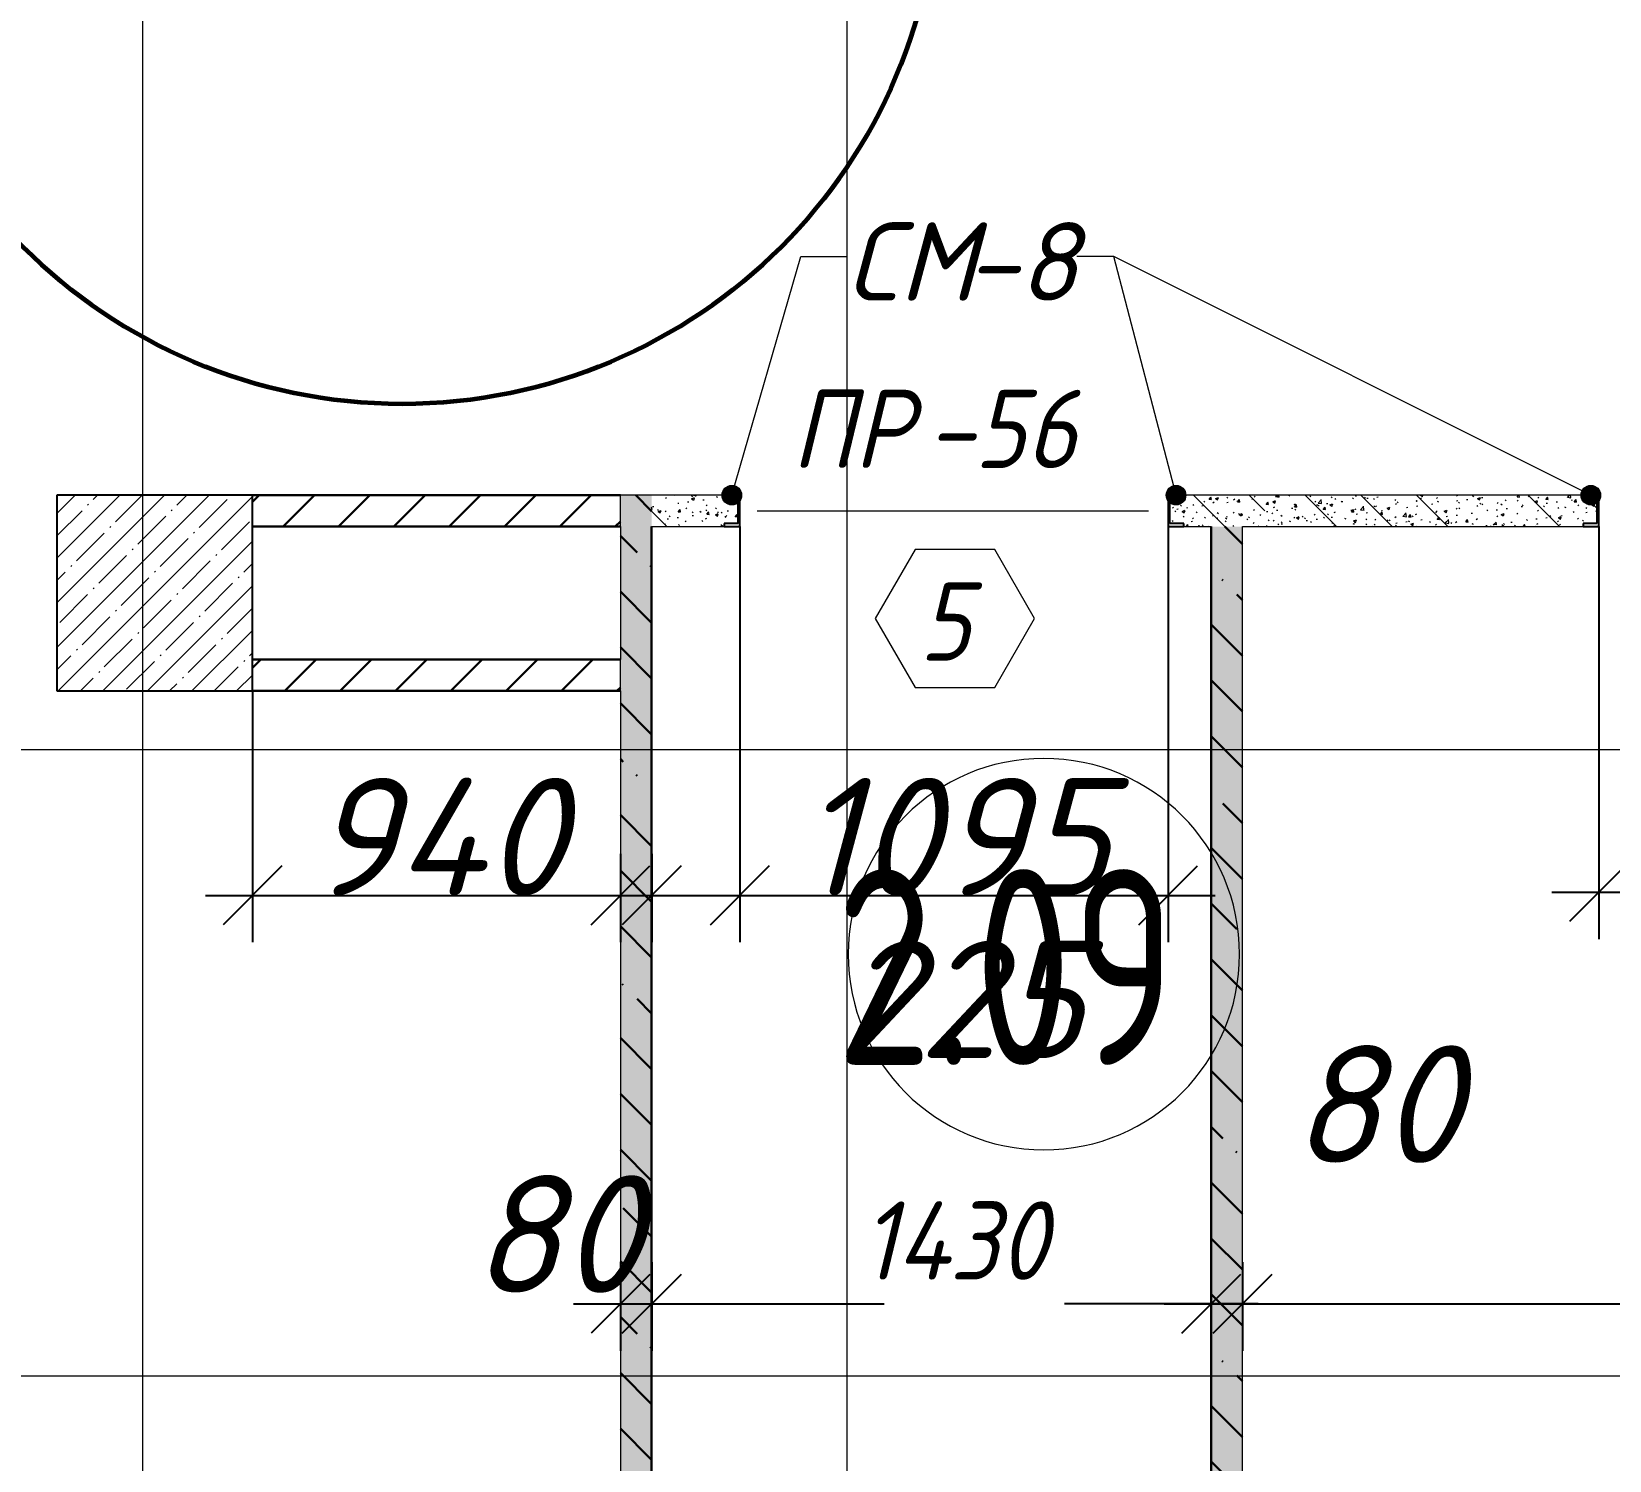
# Model space of a CAD drawing. Header units: millimetres. Extents: x 12986 to 523328, y -9759 to 30092.
# Drawn here: x 312572 to 316604, y 10418 to 14069 of the extents above; entities that cross this region are included whole.
import ezdxf

# ---------------------------------------------------------------- set-up
doc = ezdxf.new("R2010")
doc.units = ezdxf.units.MM
for name, color, linetype, lineweight in [('0) ПГП', 1, 'Continuous', 30), ('1) ПГП Зеленый', 3, 'Continuous', 30), ('3) РАсчет Зел', 3, 'Continuous', 30), ('4) ПГП красный расчет', 12, 'Continuous', 30), ('A-ANNO-DIMS', 7, 'Continuous', 9), ('A-AREA-IDEN', 7, 'Continuous', 9), ('A-DOOR-IDEN', 7, 'Continuous', 9), ('A-GENM-1', 7, 'Continuous', 25), ('A-GENM-IDEN', 7, 'Continuous', 9), ('A-WALL-FNSH-4', 250, 'Continuous', 13), ('A-WALL-PATT-4', 250, 'Continuous', 5), ('S-COLS-1', 7, 'Continuous', 5), ('S-COLS-2', 7, 'Continuous', 25), ('Оси-1', 7, 'Continuous', 20)]:
    doc.layers.add(name, color=color, linetype=linetype, lineweight=lineweight)
doc.layers.add('0)Допникки кружки', color=7, linetype='Continuous', plot=False)
doc.layers.add('A-WALL-7', color=7, linetype='Continuous', lineweight=5, true_color=0x008000)
doc.layers.add('A-WALL-FNSH-3', color=7, linetype='Continuous', lineweight=13, true_color=0x008000)
doc.styles.add('ISOCPEUR_I_2', font='isocpeui.ttf', dxfattribs={"height": 300})
doc.styles.add('ISOCPEUR_I_3', font='isocpeui.ttf', dxfattribs={"width": 0.9, "height": 200})
doc.styles.add('ISOCPEUR_I_4', font='isocpeui.ttf', dxfattribs={"width": 0.9, "height": 300})
doc.styles.add('СПДС', font='ГОСТ тип А.ttf', dxfattribs={"width": 0.9})
doc.dimstyles.new('ISO-2_0_0_9К_СРЕДНИЙ', dxfattribs={"dimscale": 304.8, "dimtxt": 199.196235, "dimasz": 0.492126, "dimexe": 0.393701, "dimexo": 0, "dimgap": 0, "dimtad": 1, "dimdec": 0, "dimzin": 0, "dimdsep": 46, "dimtxsty": 'ISOCPEUR_I_2', "dimblk1": 'OBLIQUE', "dimblk2": 'OBLIQUE', "dimsah": 1, "dimcen": 0.09, "dimdle": 0.393701, "dimazin": 0, "dimtfac": 1, "dimtdec": 4, "dimtix": 1, "dimtmove": 2, "dimatfit": 3, "dimfxl": 1, "dimtvp": 1, "dimtolj": 1, "dimtzin": 0, "dimarcsym": 2})
doc.dimstyles.new('ISO-2_0_0_9К_СРЕДНИЙ_1', dxfattribs={"dimscale": 304.8, "dimtxt": 199.196235, "dimasz": 0.492126, "dimexe": 0.393701, "dimexo": 0, "dimgap": 0, "dimtad": 1, "dimdec": 0, "dimzin": 0, "dimdsep": 46, "dimtxsty": 'ISOCPEUR_I_3', "dimblk1": 'OBLIQUE', "dimblk2": 'OBLIQUE', "dimsah": 1, "dimcen": 0.09, "dimdle": 0.393701, "dimazin": 0, "dimtfac": 1, "dimtdec": 4, "dimtix": 1, "dimtmove": 2, "dimatfit": 3, "dimfxl": 1, "dimtvp": 1, "dimtolj": 1, "dimtzin": 0, "dimarcsym": 2})
doc.dimstyles.new('ISO-2_0_0_9К_СРЕДНИЙ_2', dxfattribs={"dimscale": 304.8, "dimtxt": 199.196235, "dimasz": 0.492126, "dimexe": 0.393701, "dimexo": 0, "dimgap": 0, "dimtad": 1, "dimdec": 0, "dimzin": 0, "dimdsep": 46, "dimtxsty": 'ISOCPEUR_I_2', "dimblk1": 'OBLIQUE', "dimblk2": 'OBLIQUE', "dimsah": 1, "dimcen": 0.09, "dimdle": 0.393701, "dimazin": 0, "dimtfac": 1, "dimtdec": 4, "dimtix": 1, "dimtmove": 0, "dimatfit": 3, "dimfxl": 1, "dimtvp": 1, "dimtolj": 1, "dimtzin": 0, "dimarcsym": 2})
pattern_1 = [(50, (239096.85, -2765.93), (72.873764, -6.37607), [7.62, -83.82]), (355, (239096.85, -2765.93), (-14.09699, 76.422444), [6.096, -67.056]), (100.451, (239102.924, -2766.464), (58.776964, 70.04687), [6.476, -71.236]), (46.184, (239096.85, -2745.61), (108.43142, -16.81745), [11.43, -125.73]), (96.636, (239105.89, -2747.01), (94.961, 98.97089), [9.714, -106.854]), (351.184, (239096.85, -2745.61), (94.96227, 98.97018), [9.144, -100.584]), (21, (239107.01, -2750.69), (60.64565, -40.906537), [7.62, -83.82]), (326, (239107.01, -2750.69), (24.72083, 73.67493), [6.096, -67.056]), (71.451, (239112.065, -2754.1), (85.36689, 32.768737), [6.476, -71.236]), (37.5, (239096.85, -2765.933), (1.235525, 33.8224325), [3.353, -62.89, 3.353, -64.719, -67.31]), (37.5, (239096.85, -2765.933), (1.235525, 33.8224325), [-134.315, 3.353, -63.957]), (7.5, (239096.85, -2765.933), (26.728146, 40.07255), [3.353, -35.458, 3.353, -61.366, -25.654]), (7.5, (239096.85, -2765.933), (26.728146, 40.07255), [-103.53, 3.353, -22.301]), (327.5, (239074.194, -2765.933), (54.2363175, -2.292117), [3.353, -22.047, 3.353, -75.895, -105.156]), (327.5, (239074.194, -2765.933), (54.2363175, -2.292117), [-104.648, 3.353, -101.803]), (317.5, (239064.034, -2765.933), (59.25158, 10.17014), [3.353, -29.667, 3.353, -49.276, -74.676]), (317.5, (239064.034, -2765.933), (59.25158, 10.17014), [-85.649, 3.353, -71.323])]
pattern_2 = [(135, (239096.85, -2765.93), (-142.5612, -142.5612), []), (135, (239239.41, -2765.93), (-142.5612, -142.5612), [252.016, -50.403, 3.353, -47.05])]
pattern_3 = [(45, (239096.85, -2765.93), (-70.71068, 70.71068), [])]

# ---------------------------------------------------------------- blocks, each defined once
blk = doc.blocks.new('Фахверк_СКБ_Швеллер_Тип 2 - СМ-8_80х2180h-30702245-АР1_1_Кладочный план 2 этажа')
at = {"layer": 'A-GENM-1'}
for p, q in [((165, 40), (125, 40)), ((125, 40), (125, -40)), ((129.5, 32.6), (165, 32.6)), ((129.5, -32.6), (129.5, 32.6)), ((165, 32.6), (165, 40)), ((125, -40), (165, -40)), ((165, -32.6), (129.5, -32.6)), ((165, -40), (165, -32.6))]:
    blk.add_line(p, q, dxfattribs=at)
blk = doc.blocks.new('AAR_СКБ_Марка_Двери_Перемычка и проем - Марка перемычки и проема-25306769-АР1_1_Кладочный план 2 этажа')
at = {"layer": 'A-DOOR-IDEN'}
for p, q in [((-5, 0), (5, 0)), ((-0.968, -0.984), (-1.986, -2.747)), ((1.067, -0.984), (-0.968, -0.984)), ((2.085, -2.747), (1.067, -0.984)), ((-1.986, -2.747), (-0.968, -4.509)), ((1.067, -4.509), (2.085, -2.747)), ((-0.968, -4.509), (1.067, -4.509))]:
    blk.add_line(p, q, dxfattribs=at)
blk = doc.blocks.new('_Oblique')
at = {"color": 0, "linetype": 'ByBlock', "lineweight": -2}
blk.add_line((-0.5, -0.5), (0.5, 0.5), dxfattribs=at)
blk = doc.blocks.new('*D2458')
at = {"layer": 'A-ANNO-DIMS', "color": 0, "lineweight": -2, "transparency": 16777216}
for p, q in [((314076.9, 10924.7), (314076.9, 10698.6)), ((314156.9, 10924.7), (314156.9, 10698.6)), ((313956.9, 10818.6), (314276.9, 10818.6))]:
    blk.add_line(p, q, dxfattribs=at)
at = {"layer": 'Defpoints', "color": 0, "transparency": 16777216}
for p in [(314076.9, 10924.7), (314156.9, 10924.7), (314156.9, 10818.6)]:
    blk.add_point(p, dxfattribs=at)
at = {"layer": 'A-ANNO-DIMS', "color": 0, "lineweight": -2, "transparency": 16777216, "xscale": 150, "yscale": 150, "zscale": 150, "rotation": 180}
blk.add_blockref('_Oblique', (314076.9, 10818.6), dxfattribs=at)
at = {"layer": 'A-ANNO-DIMS', "color": 0, "lineweight": -2, "transparency": 16777216, "xscale": 150, "yscale": 150, "zscale": 150}
blk.add_blockref('_Oblique', (314156.9, 10818.6), dxfattribs=at)
at = {"layer": 'A-ANNO-DIMS', "color": 0, "transparency": 16777216, "insert": (313695.6, 11146.6), "char_height": 300, "width": 303.391, "attachment_point": 1, "line_spacing_factor": 1.149209, "style": 'ISOCPEUR_I_2'}
blk.add_mtext('\\A1;80', dxfattribs=at)
blk = doc.blocks.new('*D2459')
at = {"layer": 'A-ANNO-DIMS', "color": 0, "lineweight": -2, "transparency": 16777216}
for p, q in [((314156.9, 10924.7), (314156.9, 10698.6)), ((315586.9, 10924.7), (315586.9, 10698.6)), ((314036.9, 10818.6), (314751.1, 10818.6)), ((315706.9, 10818.6), (315211.9, 10818.6))]:
    blk.add_line(p, q, dxfattribs=at)
at = {"layer": 'Defpoints', "color": 0, "transparency": 16777216}
for p in [(314156.9, 10924.7), (315586.9, 10924.7), (315586.9, 10818.6)]:
    blk.add_point(p, dxfattribs=at)
at = {"layer": 'A-ANNO-DIMS', "color": 0, "lineweight": -2, "transparency": 16777216, "xscale": 150, "yscale": 150, "zscale": 150, "rotation": 180}
blk.add_blockref('_Oblique', (314156.9, 10818.6), dxfattribs=at)
at = {"layer": 'A-ANNO-DIMS', "color": 0, "lineweight": -2, "transparency": 16777216, "xscale": 150, "yscale": 150, "zscale": 150}
blk.add_blockref('_Oblique', (315586.9, 10818.6), dxfattribs=at)
at = {"layer": 'A-ANNO-DIMS', "color": 0, "transparency": 16777216, "insert": (314691.9, 11079.9), "char_height": 200, "width": 579.201, "attachment_point": 1, "line_spacing_factor": 1.149209, "style": 'ISOCPEUR_I_3'}
blk.add_mtext('\\A1;1430', dxfattribs=at)
blk = doc.blocks.new('*D2460')
at = {"layer": 'A-ANNO-DIMS', "color": 0, "lineweight": -2, "transparency": 16777216}
for p, q in [((315586.9, 10924.7), (315586.9, 10698.6)), ((315666.9, 10924.7), (315666.9, 10698.6)), ((315466.9, 10818.6), (315786.9, 10818.6))]:
    blk.add_line(p, q, dxfattribs=at)
at = {"layer": 'Defpoints', "color": 0, "transparency": 16777216}
for p in [(315586.9, 10924.7), (315666.9, 10924.7), (315666.9, 10818.6)]:
    blk.add_point(p, dxfattribs=at)
at = {"layer": 'A-ANNO-DIMS', "color": 0, "lineweight": -2, "transparency": 16777216, "xscale": 150, "yscale": 150, "zscale": 150, "rotation": 180}
blk.add_blockref('_Oblique', (315586.9, 10818.6), dxfattribs=at)
at = {"layer": 'A-ANNO-DIMS', "color": 0, "lineweight": -2, "transparency": 16777216, "xscale": 150, "yscale": 150, "zscale": 150}
blk.add_blockref('_Oblique', (315666.9, 10818.6), dxfattribs=at)
at = {"layer": 'A-ANNO-DIMS', "color": 0, "transparency": 16777216, "insert": (315790.2, 11478.5), "char_height": 300, "width": 303.391, "attachment_point": 1, "line_spacing_factor": 1.149209, "style": 'ISOCPEUR_I_2'}
blk.add_mtext('\\A1;80', dxfattribs=at)
blk = doc.blocks.new('*D2461')
at = {"layer": 'A-ANNO-DIMS', "color": 0, "lineweight": -2, "transparency": 16777216}
for p, q in [((315666.9, 10924.7), (315666.9, 10698.6)), ((319716.7, 10924.7), (319716.7, 10698.6)), ((315546.9, 10818.6), (319836.7, 10818.6))]:
    blk.add_line(p, q, dxfattribs=at)
at = {"layer": 'Defpoints', "color": 0, "transparency": 16777216}
for p in [(315666.9, 10924.7), (319716.7, 10924.7), (319716.7, 10818.6)]:
    blk.add_point(p, dxfattribs=at)
at = {"layer": 'A-ANNO-DIMS', "color": 0, "lineweight": -2, "transparency": 16777216, "xscale": 150, "yscale": 150, "zscale": 150, "rotation": 180}
blk.add_blockref('_Oblique', (315666.9, 10818.6), dxfattribs=at)
at = {"layer": 'A-ANNO-DIMS', "color": 0, "lineweight": -2, "transparency": 16777216, "xscale": 150, "yscale": 150, "zscale": 150}
blk.add_blockref('_Oblique', (319716.7, 10818.6), dxfattribs=at)
at = {"layer": 'A-ANNO-DIMS', "color": 0, "transparency": 16777216, "insert": (317691.8, 10968.6), "char_height": 300, "width": 625.17, "attachment_point": 5, "style": 'ISOCPEUR_I_2'}
blk.add_mtext('\\A1;4050', dxfattribs=at)
blk = doc.blocks.new('*D2500')
at = {"layer": 'A-ANNO-DIMS', "color": 0, "lineweight": -2, "transparency": 16777216}
for p, q in [((314381.9, 12804.1), (314381.9, 11741.8)), ((314156.9, 11967.8), (314156.9, 11741.8)), ((314036.9, 11861.8), (314501.9, 11861.8))]:
    blk.add_line(p, q, dxfattribs=at)
at = {"layer": 'Defpoints', "color": 0, "transparency": 16777216}
for p in [(314381.9, 12804.1), (314156.9, 11967.8), (314381.9, 11861.8)]:
    blk.add_point(p, dxfattribs=at)
at = {"layer": 'A-ANNO-DIMS', "color": 0, "lineweight": -2, "transparency": 16777216, "xscale": 150, "yscale": 150, "zscale": 150, "rotation": 180}
blk.add_blockref('_Oblique', (314156.9, 11861.8), dxfattribs=at)
at = {"layer": 'A-ANNO-DIMS', "color": 0, "lineweight": -2, "transparency": 16777216, "xscale": 150, "yscale": 150, "zscale": 150}
blk.add_blockref('_Oblique', (314381.9, 11861.8), dxfattribs=at)
at = {"layer": 'A-ANNO-DIMS', "color": 0, "transparency": 16777216, "insert": (314632.8, 11745.9), "char_height": 300, "width": 455.087, "attachment_point": 1, "line_spacing_factor": 1.149209, "style": 'ISOCPEUR_I_2'}
blk.add_mtext('\\A1;225', dxfattribs=at)
blk = doc.blocks.new('*D2501')
at = {"layer": 'A-ANNO-DIMS', "color": 0, "lineweight": -2, "transparency": 16777216}
for p, q in [((314381.9, 12804.1), (314381.9, 11741.8)), ((315476.9, 12804.1), (315476.9, 11741.8)), ((314261.9, 11861.8), (315596.9, 11861.8))]:
    blk.add_line(p, q, dxfattribs=at)
at = {"layer": 'Defpoints', "color": 0, "transparency": 16777216}
for p in [(314381.9, 12804.1), (315476.9, 12804.1), (315476.9, 11861.8)]:
    blk.add_point(p, dxfattribs=at)
at = {"layer": 'A-ANNO-DIMS', "color": 0, "lineweight": -2, "transparency": 16777216, "xscale": 150, "yscale": 150, "zscale": 150, "rotation": 180}
blk.add_blockref('_Oblique', (314381.9, 11861.8), dxfattribs=at)
at = {"layer": 'A-ANNO-DIMS', "color": 0, "lineweight": -2, "transparency": 16777216, "xscale": 150, "yscale": 150, "zscale": 150}
blk.add_blockref('_Oblique', (315476.9, 11861.8), dxfattribs=at)
at = {"layer": 'A-ANNO-DIMS', "color": 0, "transparency": 16777216, "insert": (314929.4, 12011.8), "char_height": 300, "width": 560.814, "attachment_point": 5, "style": 'ISOCPEUR_I_2'}
blk.add_mtext('\\A1;1095', dxfattribs=at)
blk = doc.blocks.new('*D2502')
at = {"layer": 'A-ANNO-DIMS', "color": 0, "lineweight": -2, "transparency": 16777216}
for p, q in [((313136.9, 12384.1), (313136.9, 11741.8)), ((314076.9, 11967.8), (314076.9, 11741.8)), ((313016.9, 11861.8), (314196.9, 11861.8))]:
    blk.add_line(p, q, dxfattribs=at)
at = {"layer": 'Defpoints', "color": 0, "transparency": 16777216}
for p in [(313136.9, 12384.1), (314076.9, 11967.8), (314076.9, 11861.8)]:
    blk.add_point(p, dxfattribs=at)
at = {"layer": 'A-ANNO-DIMS', "color": 0, "lineweight": -2, "transparency": 16777216, "xscale": 150, "yscale": 150, "zscale": 150, "rotation": 180}
blk.add_blockref('_Oblique', (313136.9, 11861.8), dxfattribs=at)
at = {"layer": 'A-ANNO-DIMS', "color": 0, "lineweight": -2, "transparency": 16777216, "xscale": 150, "yscale": 150, "zscale": 150}
blk.add_blockref('_Oblique', (314076.9, 11861.8), dxfattribs=at)
at = {"layer": 'A-ANNO-DIMS', "color": 0, "transparency": 16777216, "insert": (313606.9, 12011.8), "char_height": 300, "width": 473.474, "attachment_point": 5, "style": 'ISOCPEUR_I_2'}
blk.add_mtext('\\A1;940', dxfattribs=at)
blk = doc.blocks.new('*D2503')
at = {"layer": 'A-ANNO-DIMS', "color": 0, "lineweight": -2, "transparency": 16777216}
for p, q in [((316576.9, 12804.1), (316576.9, 11750.1)), ((317676.9, 12384.1), (317676.9, 11750.1)), ((316456.9, 11870.1), (317796.9, 11870.1))]:
    blk.add_line(p, q, dxfattribs=at)
at = {"layer": 'Defpoints', "color": 0, "transparency": 16777216}
for p in [(316576.9, 12804.1), (317676.9, 12384.1), (317676.9, 11870.1)]:
    blk.add_point(p, dxfattribs=at)
at = {"layer": 'A-ANNO-DIMS', "color": 0, "lineweight": -2, "transparency": 16777216, "xscale": 150, "yscale": 150, "zscale": 150, "rotation": 180}
blk.add_blockref('_Oblique', (316576.9, 11870.1), dxfattribs=at)
at = {"layer": 'A-ANNO-DIMS', "color": 0, "lineweight": -2, "transparency": 16777216, "xscale": 150, "yscale": 150, "zscale": 150}
blk.add_blockref('_Oblique', (317676.9, 11870.1), dxfattribs=at)
at = {"layer": 'A-ANNO-DIMS', "color": 0, "transparency": 16777216, "insert": (317126.9, 12020.1), "char_height": 300, "width": 514.846, "attachment_point": 5, "style": 'ISOCPEUR_I_2'}
blk.add_mtext('\\A1;1100', dxfattribs=at)
blk = doc.blocks.new('Марка_Помещения - Номер-25198446-Объем проектирования 2 этажа')
at = {"layer": 'A-AREA-IDEN'}
for start, end in [(360, 180), (180, 360)]:
    blk.add_arc((0, 0), 2.5, start, end, dxfattribs=at)

msp = doc.modelspace()

# ---------------------------------------------------------------- hatches: boundary and pattern name
at = {"layer": '0) ПГП'}
h = msp.add_hatch(dxfattribs=at)
h.set_pattern_fill('FP_25', color=256, style=0, pattern_type=2)
h.set_pattern_definition(pattern_1)
h.paths.add_polyline_path([(314156.85078, 9134.06713), (314156.85078, 12884.06732), (314076.85078, 12884.06732), (314076.85078, 9134.06713), (314078.25706, 9134.06713)], flags=0)
h = msp.add_hatch(dxfattribs=at)
h.set_pattern_fill('FP_26', color=256, style=0, pattern_type=2)
h.set_pattern_definition(pattern_2)
h.paths.add_polyline_path([(314156.85078, 9134.06713), (314156.85078, 12884.06732), (314076.85078, 12884.06732), (314076.85078, 9134.06713), (314078.25706, 9134.06713)], flags=0)
h = msp.add_hatch(dxfattribs=at)
h.set_pattern_fill('FP_25', color=256, style=0, pattern_type=2)
h.set_pattern_definition(pattern_1)
h.paths.add_polyline_path([(315666.85089, 8784.06739), (315666.85089, 12804.06732), (315586.85089, 12804.06732), (315586.85089, 8784.06739)], flags=0)
h = msp.add_hatch(dxfattribs=at)
h.set_pattern_fill('FP_26', color=256, style=0, pattern_type=2)
h.set_pattern_definition(pattern_2)
h.paths.add_polyline_path([(315666.85089, 8784.06739), (315666.85089, 12804.06732), (315586.85089, 12804.06732), (315586.85089, 8784.06739)], flags=0)
at = {"layer": '1) ПГП Зеленый'}
h = msp.add_hatch(dxfattribs=at)
h.set_pattern_fill('FP_24', color=256, style=0, pattern_type=2)
h.set_pattern_definition(pattern_3)
h.paths.add_polyline_path([(314076.85078, 12804.06732), (314076.85078, 12884.06732), (313136.85081, 12884.06732), (313136.85081, 12804.06732)], flags=0)
h = msp.add_hatch(dxfattribs=at)
h.set_pattern_fill('FP_24', color=256, style=0, pattern_type=2)
h.set_pattern_definition(pattern_3)
h.paths.add_polyline_path([(313136.85081, 12384.06734), (314076.85078, 12384.06734), (314076.85078, 12464.06734), (313136.85081, 12464.06734)], flags=0)
at = {"layer": 'A-GENM-IDEN'}
h = msp.add_hatch(color=256, dxfattribs=at)
edge = h.paths.add_edge_path(flags=0)
edge.add_arc((314361.85078, 12884.06732), 25, 0, 360)
h = msp.add_hatch(color=256, dxfattribs=at)
edge = h.paths.add_edge_path(flags=0)
edge.add_arc((315496.85089, 12884.06732), 25, 0, 360)
h = msp.add_hatch(color=256, dxfattribs=at)
edge = h.paths.add_edge_path(flags=0)
edge.add_arc((316556.85081, 12884.06732), 25, 0, 360)
at = {"layer": 'S-COLS-1'}
h = msp.add_hatch(dxfattribs=at)
h.set_pattern_fill('FP_7', color=256, style=0, pattern_type=2)
h.set_pattern_definition([(45, (239096.85, -2765.93), (-57.02463, 57.02463), []), (45, (239153.876, -2765.93), (-57.02463, 57.02463), [100.806, -20.161, 3.353, -16.808])])
h.paths.add_polyline_path([(312636.85081, 12384.06734), (313136.85081, 12384.06734), (313136.85081, 12884.06734), (312636.85081, 12884.06734)], flags=0)

# ---------------------------------------------------------------- linework, layer by layer
at = {"layer": '0)Допникки кружки', "color": 6, "lineweight": 60}
msp.add_circle((313519.23644, 14486.45293), 1369.38563, dxfattribs=at)
at = {"layer": '1) ПГП Зеленый'}
for p, q in [((313136.85081, 12804.06732), (314076.85078, 12804.06732)), ((313136.85081, 12384.06734), (314076.85078, 12384.06734))]:
    msp.add_line(p, q, dxfattribs=at)
at = {"layer": '3) РАсчет Зел'}
for p, q in [((314076.85078, 12884.06732), (313136.85081, 12884.06732)), ((314076.85078, 12464.06734), (313136.85081, 12464.06734))]:
    msp.add_line(p, q, dxfattribs=at)
at = {"layer": '4) ПГП красный расчет'}
for p, q in [((314156.85078, 9214.06739), (314156.85078, 12804.06732)), ((315586.85089, 12804.06732), (315586.85089, 9214.06739))]:
    msp.add_line(p, q, dxfattribs=at)
at = {"layer": 'A-GENM-IDEN'}
for p, q in [((314361.85078, 12884.06732), (314538.13218, 13493.49962)), ((314538.13218, 13493.49962), (314653.67439, 13493.49962)), ((315338.0717, 13493.49962), (315243.03377, 13493.49962)), ((315338.0717, 13493.49962), (315243.03377, 13493.49962)), ((316556.85081, 12884.06732), (315338.0717, 13493.49962)), ((315496.85089, 12884.06732), (315338.0717, 13493.49962))]:
    msp.add_line(p, q, dxfattribs=at)
for centre in [(314361.85078, 12884.06732), (315496.85089, 12884.06732), (316556.85081, 12884.06732)]:
    msp.add_circle(centre, 25, dxfattribs=at)
at = {"layer": 'A-WALL-7'}
for p, q in [((314076.85078, 12804.06732), (314076.85078, 12884.06732)), ((314076.85078, 12384.06734), (314076.85078, 12464.06734))]:
    msp.add_line(p, q, dxfattribs=at)
at = {"layer": 'A-WALL-FNSH-3'}
for p, q in [((313136.85081, 12884.06732), (313136.85081, 12804.06732)), ((313136.85081, 12464.06734), (313136.85081, 12384.06734))]:
    msp.add_line(p, q, dxfattribs=at)
at = {"layer": 'A-WALL-FNSH-4'}
for p, q in [((314156.85078, 12884.06732), (314076.85078, 12884.06732)), ((314341.85078, 12884.06732), (314156.85078, 12884.06732)), ((314376.85089, 12811.36311), (314376.85089, 12876.77152)), ((316536.85081, 12884.06732), (315516.85089, 12884.06732)), ((314076.85078, 12804.06732), (314076.85078, 12464.06734)), ((314156.85078, 12804.06732), (314341.85078, 12804.06732)), ((315516.85089, 12804.06732), (315586.85089, 12804.06732)), ((315666.85089, 12804.06732), (316536.85081, 12804.06732)), ((315666.85089, 9514.06739), (315666.85089, 12804.06732)), ((314076.85078, 12384.06734), (314076.85078, 8354.0673))]:
    msp.add_line(p, q, dxfattribs=at)
at = {"layer": 'A-WALL-PATT-4', "linetype": 'Continuous'}
for p, q in [((314192.41626, 12876.33677), (314195.07637, 12878.37795)), ((314215.65164, 12884.06732), (314216.25814, 12883.68093)), ((314223.39755, 12863.59919), (314226.72187, 12864.03685)), ((314245.18588, 12883.95394), (314245.33363, 12884.06732)), ((314248.83208, 12866.94771), (314252.15639, 12867.38537)), ((314262.33497, 12880.07621), (314258.34387, 12884.06732)), ((314259.09489, 12875.12792), (314266.20877, 12877.85868)), ((314259.11273, 12874.99226), (314264.16654, 12871.58342)), ((314263.49551, 12884.06732), (314269.30934, 12883.16562)), ((314264.33257, 12871.45818), (314266.39269, 12877.59777)), ((314267.66657, 12883.19038), (314270.49446, 12881.38882)), ((314269.06294, 12883.79825), (314269.03163, 12884.06732)), ((314287.31104, 12872.01357), (314290.63536, 12872.45122)), ((314321.90288, 12880.89826), (314324.73078, 12879.0967)), ((314347.43403, 12863.78856), (314350.09414, 12865.82974)), ((314368.53748, 12867.56798), (314376.45098, 12875.81549)), ((314368.70501, 12867.74994), (314376.85089, 12866.48656)), ((314376.85089, 12872.51579), (314376.37212, 12876.63102)), ((315621.39399, 12804.06732), (315541.39399, 12884.06732)), ((315567.70152, 12868.76903), (315570.17361, 12866.50377)), ((315581.1587, 12873.72526), (315587.2315, 12873.19396)), ((315581.21962, 12873.44111), (315586.11766, 12879.27837)), ((315587.21648, 12872.96444), (315586.04177, 12879.333)), ((315591.28275, 12864.87021), (315593.94286, 12866.91138)), ((315597.92603, 12875.56727), (315605.03992, 12878.29804)), ((315597.94466, 12875.43215), (315602.99848, 12872.02331)), ((315603.1654, 12871.89534), (315605.22552, 12878.03493)), ((315626.70258, 12865.5792), (315630.02689, 12866.01685)), ((315626.9531, 12878.93917), (315629.42519, 12876.67391)), ((315644.05237, 12872.48738), (315646.71248, 12874.52856)), ((315652.1371, 12868.92771), (315655.46142, 12869.36537)), ((315654.03234, 12867.34964), (315660.10514, 12866.81834)), ((315654.09338, 12867.06504), (315658.99142, 12872.9023)), ((315660.08998, 12866.58852), (315658.91527, 12872.95709)), ((315723.58952, 12844.43379), (315683.95599, 12884.06732)), ((315690.61607, 12873.99357), (315693.94039, 12874.43122)), ((315696.21746, 12879.64068), (315698.87757, 12881.68186)), ((315726.96714, 12860.68897), (315731.86518, 12866.52623)), ((315732.96348, 12860.2126), (315731.78877, 12866.58117)), ((315743.93828, 12867.4299), (315751.05216, 12870.16066)), ((315743.95701, 12867.29492), (315749.01082, 12863.88608)), ((315749.17778, 12863.7578), (315751.2379, 12869.89739)), ((315751.20709, 12880.51622), (315754.61437, 12884.06732)), ((315751.37749, 12880.70209), (315760.41346, 12879.30067)), ((315754.78139, 12882.44109), (315758.10571, 12882.87875)), ((315760.16595, 12879.94622), (315759.68649, 12884.06732)), ((315785.44247, 12884.06732), (315787.47417, 12882.77298)), ((315906.51641, 12804.06732), (315826.51641, 12884.06732)), ((315838.8826, 12882.28243), (315841.71049, 12880.48087)), ((315851.23523, 12867.09247), (315853.89534, 12869.13365)), ((315859.63851, 12863.69877), (315867.55201, 12871.94628)), ((315859.80912, 12863.88498), (315868.84509, 12862.48356)), ((315868.5977, 12863.13007), (315867.47513, 12872.77899)), ((315881.56658, 12862.57896), (315884.8909, 12863.01661)), ((315893.11891, 12879.99031), (315895.9468, 12878.18875)), ((315902.55381, 12873.59622), (315905.21392, 12875.6374)), ((315919.01634, 12869.16935), (315921.48843, 12866.9041)), ((315920.04555, 12867.64481), (315923.36987, 12868.08246)), ((315947.35523, 12877.6982), (315950.18312, 12875.89663)), ((315955.32343, 12881.2134), (315957.98355, 12883.25458)), ((316049.07841, 12804.06732), (315969.07841, 12884.06732)), ((315978.26792, 12879.33949), (315980.74001, 12877.07423)), ((315984.21087, 12876.09233), (315987.53519, 12876.52999)), ((316001.59155, 12875.40608), (316004.41944, 12873.60451)), ((316009.6454, 12879.44085), (316012.96971, 12879.87851)), ((316055.82787, 12873.11396), (316058.65576, 12871.3124)), ((316057.57158, 12861.04802), (316060.23169, 12863.08919)), ((316061.8644, 12867.20164), (316064.33649, 12864.93639)), ((316110.06418, 12870.82184), (316112.89207, 12869.02028)), ((316110.3412, 12868.66519), (316113.00131, 12870.70637)), ((316191.63884, 12804.06732), (316111.63884, 12884.06732)), ((316121.11598, 12877.37178), (316123.58807, 12875.10652)), ((316121.32936, 12883.92432), (316121.70188, 12884.06732)), ((316121.34829, 12883.78932), (316126.4021, 12880.38048)), ((316126.56943, 12880.25146), (316127.84983, 12884.06732)), ((316162.50629, 12875.81849), (316165.1664, 12877.85967)), ((316164.3005, 12868.52973), (316167.12839, 12866.72816)), ((316213.64035, 12869.74357), (316216.96467, 12870.18123)), ((316213.82487, 12882.32224), (316216.09909, 12884.06732)), ((316218.53682, 12866.23761), (316221.36471, 12864.43604)), ((316239.07488, 12873.09209), (316242.39919, 12873.52975)), ((316258.19477, 12880.07339), (316254.20084, 12884.06732)), ((316267.34161, 12875.78695), (316274.45549, 12878.51771)), ((316267.36063, 12875.65209), (316272.41445, 12872.24325)), ((316272.58182, 12872.11392), (316274.64193, 12878.2535)), ((316272.77314, 12863.94549), (316275.60103, 12862.14393)), ((316277.55384, 12878.15795), (316280.87816, 12878.5956)), ((316317.52406, 12863.27029), (316320.18417, 12865.31146)), ((316337.67288, 12872.32656), (316340.14497, 12870.06131)), ((316368.67169, 12880.01592), (316374.7445, 12879.48462)), ((316368.73375, 12879.72752), (316372.37527, 12884.06732)), ((316368.84264, 12869.77404), (316371.50275, 12871.81521)), ((316374.72844, 12879.25214), (316373.84026, 12884.06732)), ((316476.76126, 12804.06732), (316396.76126, 12884.06732)), ((316396.92446, 12882.4967), (316399.39655, 12880.23145)), ((316413.35385, 12867.64958), (316420.46773, 12870.38034)), ((316413.37298, 12867.51486), (316418.42679, 12864.10602)), ((316418.5942, 12863.97638), (316420.65431, 12870.11596)), ((316421.61226, 12877.39121), (316424.27237, 12879.43239)), ((316441.54533, 12873.6403), (316447.61813, 12873.109)), ((316441.60751, 12873.35145), (316446.50556, 12879.18871)), ((316443.06983, 12863.39482), (316446.39415, 12863.83247)), ((316447.60194, 12872.87622), (316446.42723, 12879.24479)), ((316468.50436, 12866.74334), (316471.82867, 12867.18099)), ((316496.75761, 12878.58162), (316502.02114, 12884.06732)), ((316496.92955, 12878.76961), (316505.96552, 12877.36819)), ((316505.71745, 12878.0202), (316505.01393, 12884.06732)), ((316506.98332, 12871.80919), (316510.30764, 12872.24684)), ((316514.41896, 12867.26468), (316520.49176, 12866.73338)), ((316514.48128, 12866.97538), (316519.37932, 12872.81264)), ((316520.47544, 12866.5003), (316519.30073, 12872.86887)), ((316572.35081, 12851.03977), (316546.72326, 12876.66732)), ((314157.93957, 12847.6372), (314156.85078, 12853.53997)), ((314156.85078, 12847.95782), (314157.95279, 12847.86141)), ((314195.78187, 12804.06732), (314156.85078, 12842.9984)), ((314159.23223, 12855.15167), (314162.55655, 12855.58932)), ((314171.7947, 12847.48681), (314174.62259, 12845.68525)), ((314173.7283, 12842.35875), (314180.84218, 12845.08952)), ((314173.74614, 12842.22341), (314178.79995, 12838.81457)), ((314178.96569, 12838.68945), (314181.0258, 12844.82903)), ((314191.18073, 12842.51434), (314193.84085, 12844.55551)), ((314196.6694, 12823.52664), (314199.99372, 12823.9643)), ((314201.31888, 12831.54387), (314203.79097, 12829.27861)), ((314222.10393, 12826.87516), (314225.42825, 12827.31282)), ((314224.75362, 12842.01709), (314230.82642, 12841.48579)), ((314224.81263, 12841.74008), (314229.71068, 12847.57734)), ((314226.03102, 12845.1947), (314228.85891, 12843.39313)), ((314230.81307, 12841.26128), (314229.63836, 12847.62985)), ((314243.95036, 12850.13151), (314246.61047, 12852.17269)), ((314260.57046, 12841.714), (314263.04255, 12839.44875)), ((314260.5829, 12831.94102), (314263.90721, 12832.37867)), ((314280.26733, 12842.90258), (314283.09523, 12841.10101)), ((314294.87992, 12823.46238), (314297.54003, 12825.50356)), ((314297.97527, 12844.43591), (314295.60434, 12846.80684)), ((314296.11544, 12857.28481), (314298.77556, 12859.32599)), ((314297.62726, 12835.64148), (314303.70006, 12835.11017)), ((314297.6864, 12835.36401), (314302.58444, 12841.20127)), ((314303.68657, 12834.88537), (314302.51186, 12841.25393)), ((314319.74054, 12834.22138), (314326.85442, 12836.95214)), ((314319.75848, 12834.08618), (314324.81229, 12830.67734)), ((314319.82204, 12851.88414), (314322.29413, 12849.61889)), ((314324.74822, 12840.38854), (314328.07253, 12840.82619)), ((314324.97807, 12830.55191), (314327.03818, 12836.69149)), ((314334.50365, 12840.61046), (314337.33154, 12838.8089)), ((314344.16694, 12829.57616), (314346.63903, 12827.3109)), ((314346.1985, 12829.96613), (314348.85861, 12832.00731)), ((314350.18274, 12843.73706), (314353.50706, 12844.17471)), ((314370.50089, 12829.26586), (314376.57369, 12828.73456)), ((314370.56016, 12828.98794), (314375.4582, 12834.8252)), ((314376.56007, 12828.50945), (314375.38536, 12834.87801)), ((315487.79908, 12851.21316), (315490.45919, 12853.25433)), ((315493.67973, 12844.11909), (315496.50762, 12842.31753)), ((315498.62376, 12848.7173), (315501.94808, 12849.15495)), ((315508.44994, 12858.59889), (315510.92203, 12856.33363)), ((315512.55944, 12842.79811), (315519.67332, 12845.52887)), ((315512.57808, 12842.6633), (315517.63189, 12839.25446)), ((315515.10187, 12830.47168), (315517.92976, 12828.67012)), ((315517.79851, 12839.1266), (315519.85863, 12845.26619)), ((315524.05829, 12852.06582), (315527.38261, 12852.50347)), ((315538.72864, 12824.54402), (315541.38875, 12826.5852)), ((315539.96417, 12858.36645), (315542.62428, 12860.40763)), ((315547.91604, 12841.82697), (315550.74394, 12840.02541)), ((315562.53726, 12857.13167), (315565.86157, 12857.56932)), ((315569.33819, 12828.17956), (315572.16608, 12826.378)), ((315590.04722, 12831.04777), (315592.70734, 12833.08895)), ((315599.97443, 12825.50665), (315603.29875, 12825.9443)), ((315602.15236, 12839.53486), (315604.98025, 12837.73329)), ((315623.5745, 12825.88745), (315626.4024, 12824.08588)), ((315625.40896, 12828.85516), (315628.73327, 12829.29282)), ((315642.81685, 12838.66495), (315645.47696, 12840.70613)), ((315656.38868, 12837.24274), (315659.21657, 12835.44117)), ((315658.57168, 12834.66073), (315665.68557, 12837.3915)), ((315658.59042, 12834.52607), (315663.64423, 12831.11723)), ((315663.81089, 12830.98906), (315665.87101, 12837.12865)), ((315663.88792, 12833.92102), (315667.21224, 12834.35867)), ((315677.81082, 12823.59533), (315680.63871, 12821.79376)), ((315682.01002, 12828.48879), (315684.48211, 12826.22354)), ((315694.98193, 12845.81825), (315697.64205, 12847.85942)), ((315710.625, 12834.95062), (315713.45289, 12833.14906)), ((315726.90597, 12860.97403), (315732.97877, 12860.44272)), ((315728.05324, 12842.36854), (315731.37756, 12842.8062)), ((315741.2616, 12838.65893), (315743.73369, 12836.39368)), ((315746.30051, 12852.322), (315748.96063, 12854.36318)), ((315753.48777, 12845.71706), (315756.81209, 12846.15471)), ((315764.86131, 12832.65851), (315767.68921, 12830.85694)), ((315791.96674, 12850.78291), (315795.29105, 12851.22057)), ((315797.83461, 12826.11674), (315800.49473, 12828.15792)), ((315799.07014, 12859.93917), (315801.73025, 12861.98035)), ((315799.7796, 12854.59841), (315805.85241, 12854.06711)), ((315799.84091, 12854.3129), (315804.73895, 12860.15016)), ((315800.51318, 12848.82907), (315802.98527, 12846.56382)), ((315804.58393, 12826.52336), (315811.69781, 12829.25413)), ((315804.60277, 12826.38884), (315809.65658, 12822.98)), ((315805.83698, 12853.83669), (315804.66227, 12860.20525)), ((315809.82328, 12822.85153), (315811.88339, 12828.99111)), ((315819.09763, 12830.36639), (315821.92552, 12828.56482)), ((315824.85808, 12826.52108), (315827.33017, 12824.25583)), ((315849.9997, 12833.27004), (315852.65982, 12835.31122)), ((315854.83844, 12822.50641), (315858.16275, 12822.94406)), ((315856.13206, 12859.23044), (315859.45637, 12859.66809)), ((315859.76476, 12858.99921), (315862.23685, 12856.73396)), ((315872.65324, 12848.22279), (315878.72604, 12847.69149)), ((315872.71467, 12847.93683), (315877.61271, 12853.77409)), ((315873.33395, 12828.07427), (315876.16184, 12826.2727)), ((315878.71048, 12847.46077), (315877.53577, 12853.82933)), ((315884.10966, 12836.69122), (315886.58175, 12834.42597)), ((315889.95052, 12859.29253), (315897.06441, 12862.02329)), ((315889.96935, 12859.15769), (315895.02317, 12855.74885)), ((315893.31741, 12827.57226), (315896.64172, 12828.00991)), ((315895.19016, 12855.62026), (315897.25028, 12861.75985)), ((315901.31828, 12839.77379), (315903.9784, 12841.81497)), ((315927.57027, 12825.78215), (315930.39816, 12823.98059)), ((315943.36124, 12846.86136), (315945.83333, 12844.59611)), ((315945.52687, 12841.84718), (315951.59968, 12841.31587)), ((315945.58843, 12841.56076), (315950.48648, 12847.39802)), ((315951.58398, 12841.08485), (315950.40927, 12847.45342)), ((315954.08791, 12847.39097), (315956.74802, 12849.43214)), ((315957.48273, 12836.01978), (315960.80704, 12836.45744)), ((315968.06993, 12846.88131), (315975.98343, 12855.12882)), ((315968.24076, 12847.06787), (315977.27673, 12845.66645)), ((315977.02945, 12846.31392), (315975.90688, 12855.96283)), ((315981.80658, 12823.49004), (315984.63448, 12821.68847)), ((315982.91725, 12839.3683), (315986.24157, 12839.80596)), ((316002.61282, 12857.0315), (316005.08491, 12854.76625)), ((316005.01747, 12820.72183), (316007.67758, 12822.76301)), ((316006.253, 12854.54427), (316008.91311, 12856.58544)), ((316018.40051, 12835.47156), (316024.47331, 12834.94026)), ((316018.4622, 12835.18469), (316023.36024, 12841.02195)), ((316021.39622, 12844.43415), (316024.72053, 12844.87181)), ((316024.45748, 12834.70893), (316023.28277, 12841.0775)), ((316035.96277, 12851.15515), (316043.07665, 12853.88592)), ((316035.9817, 12851.02047), (316041.03551, 12847.61163)), ((316041.20255, 12847.48272), (316043.26266, 12853.62231)), ((316056.33605, 12827.22558), (316058.99616, 12829.26676)), ((316076.50135, 12830.06386), (316084.41485, 12838.31137)), ((316076.67239, 12830.25076), (316085.70836, 12828.84934)), ((316085.4612, 12829.49777), (316084.33863, 12839.14668)), ((316085.56154, 12852.88168), (316088.88585, 12853.31933)), ((316091.27414, 12829.09594), (316097.34695, 12828.56464)), ((316091.33596, 12828.80862), (316096.234, 12834.64588)), ((316097.33098, 12828.33302), (316096.15627, 12834.70158)), ((316100.66657, 12831.646), (316103.13866, 12829.38075)), ((316109.10567, 12834.84276), (316111.76579, 12836.88394)), ((316110.99606, 12856.2302), (316114.32038, 12856.66785)), ((316149.47503, 12861.29605), (316152.79935, 12861.7337)), ((316159.91814, 12841.81614), (316162.39024, 12839.55089)), ((316161.27076, 12841.99606), (316163.93088, 12844.03724)), ((316164.14778, 12822.72032), (316170.22058, 12822.18902)), ((316164.20972, 12822.43256), (316169.10777, 12828.26981)), ((316170.20448, 12821.9571), (316169.02977, 12828.32567)), ((316181.97501, 12843.01778), (316189.08889, 12845.74855)), ((316181.99404, 12842.88324), (316187.04786, 12839.4744)), ((316186.91221, 12829.67103), (316190.23652, 12830.10868)), ((316187.21493, 12839.34518), (316189.27504, 12845.48477)), ((316193.89295, 12812.68161), (316192.77039, 12822.33053)), ((316212.34673, 12833.01954), (316215.67105, 12833.4572)), ((316212.58934, 12848.49981), (316215.24946, 12850.54099)), ((316219.16972, 12851.98628), (316221.64181, 12849.72103)), ((316243.07798, 12815.58118), (316241.90326, 12821.94975)), ((316250.8257, 12838.0854), (316254.15001, 12838.52305)), ((316264.12344, 12822.29455), (316266.78356, 12824.33573)), ((316265.35897, 12856.11699), (316268.01908, 12858.15816)), ((316278.4213, 12862.15642), (316280.89339, 12859.89117)), ((316293.83507, 12844.43308), (316291.46414, 12846.80401)), ((316314.99102, 12846.53292), (316318.31533, 12846.97058)), ((316316.28853, 12829.44785), (316318.94865, 12831.48903)), ((316327.00945, 12861.65337), (316329.83735, 12859.85181)), ((316327.98726, 12834.88041), (316335.10114, 12837.61117)), ((316328.00639, 12834.74601), (316333.0602, 12831.33717)), ((316333.22731, 12831.20764), (316335.28742, 12837.34723)), ((316340.42554, 12849.88144), (316343.74986, 12850.31909)), ((316367.60711, 12835.9516), (316370.26723, 12837.99278)), ((316378.90451, 12854.94729), (316382.22883, 12855.38495)), ((316381.24577, 12859.36126), (316384.07366, 12857.55969)), ((316416.34169, 12823.32227), (316419.666, 12823.75992)), ((316420.37674, 12843.56878), (316423.03685, 12845.60996)), ((316435.48209, 12857.06914), (316438.30998, 12855.26757)), ((316441.77621, 12826.67079), (316445.10053, 12827.10844)), ((316451.98138, 12832.04632), (316454.45347, 12829.78107)), ((316472.54182, 12850.72208), (316475.20194, 12852.76326)), ((316473.9995, 12826.74304), (316481.11338, 12829.4738)), ((316474.01873, 12826.60878), (316479.07255, 12823.19994)), ((316479.23969, 12823.0701), (316481.29981, 12829.20969)), ((316480.25518, 12831.73664), (316483.57949, 12832.17429)), ((316489.71841, 12854.77702), (316492.5463, 12852.97546)), ((316511.23296, 12842.21646), (316513.70505, 12839.95121)), ((316522.62488, 12823.4034), (316525.28499, 12825.44457)), ((316523.86041, 12857.22583), (316526.52052, 12859.26701)), ((316543.95472, 12852.48491), (316546.78262, 12850.68334)), ((316544.4205, 12840.18416), (316547.74481, 12840.62182)), ((316559.36609, 12859.5122), (316566.47998, 12862.24297)), ((316559.38532, 12859.37764), (316564.43914, 12855.9688)), ((316564.60658, 12855.83884), (316566.66669, 12861.97843)), ((316569.85502, 12843.53268), (316572.35081, 12843.86126)), ((316570.48454, 12852.3866), (316572.35081, 12850.67649)), ((314189.94521, 12808.6919), (314192.60532, 12810.73308)), ((314225.66378, 12809.23588), (314228.13587, 12806.97062)), ((314241.18652, 12804.06732), (314241.48783, 12804.18298)), ((314242.71483, 12816.30908), (314245.37494, 12818.35026)), ((314284.91536, 12819.40602), (314287.38745, 12817.14076)), ((314326.51421, 12804.06732), (314326.77891, 12804.10216)), ((314338.34387, 12804.06732), (314333.61557, 12808.79561)), ((315486.56355, 12817.39072), (315489.22367, 12819.4319)), ((315497.33015, 12811.99327), (315500.65446, 12812.43092)), ((315523.00809, 12804.06732), (315527.34116, 12809.23126)), ((315528.22744, 12804.06732), (315527.26481, 12809.28613)), ((315535.80911, 12817.05912), (315539.13343, 12817.49678)), ((315553.28644, 12804.06732), (315555.72717, 12806.61107)), ((315556.04306, 12804.06732), (315555.65063, 12807.4404)), ((315563.50686, 12808.14851), (315565.97896, 12805.88326)), ((315578.87311, 12804.06732), (315580.31897, 12804.62233)), ((315580.40594, 12804.06732), (315580.50412, 12804.35991)), ((315622.75844, 12818.31865), (315625.23053, 12816.0534)), ((315641.58132, 12804.84252), (315644.24143, 12806.88369)), ((315693.74641, 12811.99582), (315696.40652, 12814.03699)), ((315706.35492, 12806.1808), (315708.66139, 12804.06732)), ((315726.75963, 12805.64451), (315730.08394, 12806.08217)), ((315732.04714, 12821.30321), (315734.87503, 12819.50165)), ((315745.06499, 12818.49957), (315747.7251, 12820.54074)), ((315759.22982, 12808.79349), (315756.85889, 12811.16442)), ((315765.23859, 12810.71036), (315768.56291, 12811.14802)), ((315765.6065, 12816.35094), (315768.07859, 12814.08569)), ((315786.28346, 12819.0111), (315789.11135, 12817.20953)), ((315829.40391, 12819.15789), (315832.72823, 12819.59554)), ((315840.51977, 12816.71898), (315843.34767, 12814.91741)), ((315894.75609, 12814.42686), (315897.58398, 12812.62529)), ((315900.08276, 12805.95136), (315902.74287, 12807.99254)), ((315948.99241, 12812.13474), (315951.8203, 12810.33318)), ((315950.59617, 12818.38599), (315957.71006, 12821.11675)), ((315950.61511, 12818.25161), (315955.66892, 12814.84277)), ((315952.85238, 12813.56853), (315955.5125, 12815.60971)), ((315955.83566, 12814.71399), (315957.89577, 12820.85357)), ((315982.16341, 12811.30572), (315984.6355, 12809.04047)), ((315994.66807, 12804.36161), (315997.99239, 12804.79926)), ((316003.22873, 12809.84263), (316006.05662, 12808.04106)), ((316036.0429, 12821.19792), (316038.87079, 12819.39635)), ((316041.41499, 12821.47586), (316043.88708, 12819.21061)), ((316057.46504, 12807.55051), (316060.29294, 12805.74894)), ((316058.83339, 12812.80913), (316062.15771, 12813.24678)), ((316084.26792, 12816.15765), (316087.59223, 12816.5953)), ((316090.27922, 12818.9058), (316093.10711, 12817.10424)), ((316096.60842, 12810.24862), (316103.7223, 12812.97938)), ((316096.62746, 12810.11439), (316101.68127, 12806.70555)), ((316101.84804, 12806.57645), (316103.90815, 12812.71603)), ((316111.70136, 12805.25839), (316113.57098, 12804.06732)), ((316122.74689, 12821.2235), (316126.0712, 12821.66115)), ((316144.51554, 12816.61368), (316147.34343, 12814.81212)), ((316160.03524, 12808.17363), (316162.69535, 12810.2148)), ((316184.93277, 12813.24641), (316192.84627, 12821.49391)), ((316185.10402, 12813.43365), (316194.13999, 12812.03223)), ((316198.75185, 12814.32157), (316201.57975, 12812.52)), ((316211.35382, 12814.67738), (316214.01393, 12816.71856)), ((316237.02141, 12816.34471), (316243.09422, 12815.81341)), ((316237.08349, 12816.05649), (316241.98153, 12821.89375)), ((316247.7164, 12804.06732), (316249.73454, 12804.84201)), ((316249.74901, 12804.06732), (316249.92054, 12804.57849)), ((316252.98817, 12812.02945), (316255.81606, 12810.22788)), ((316288.26287, 12806.46037), (316291.58719, 12806.89803)), ((316300.69321, 12804.06732), (316301.27769, 12804.67646)), ((316301.37049, 12804.06732), (316301.20214, 12805.51438)), ((316307.22449, 12809.73733), (316310.05238, 12807.93577)), ((316309.89505, 12809.96909), (316315.96785, 12809.43779)), ((316309.95725, 12809.68042), (316314.85529, 12815.51768)), ((316313.6974, 12809.80889), (316317.02171, 12810.24654)), ((316315.95148, 12809.20527), (316314.77676, 12815.57383)), ((316334.20084, 12804.06732), (316329.47538, 12808.79278)), ((316333.47823, 12811.70605), (316335.95032, 12809.44079)), ((316352.17637, 12814.87474), (316355.50068, 12815.3124)), ((316361.46081, 12807.44521), (316364.2887, 12805.64365)), ((316368.89743, 12804.06732), (316369.0317, 12804.17035)), ((316383.47122, 12804.06732), (316387.72906, 12809.14161)), ((316388.59663, 12804.06732), (316387.65026, 12809.19791)), ((316392.7298, 12821.87619), (316395.2019, 12819.61093)), ((316415.69712, 12805.1531), (316417.40146, 12804.06732)), ((316419.14121, 12809.74635), (316421.80133, 12811.78752)), ((316471.3063, 12816.89965), (316473.96641, 12818.94082)), ((316476.32628, 12809.73834), (316478.79837, 12807.47308)), ((316535.57786, 12819.90848), (316538.04995, 12817.64322))]:
    msp.add_line(p, q, dxfattribs=at)
at = {"layer": 'S-COLS-2'}
for p, q in [((313136.85081, 12884.06734), (312636.85081, 12884.06734)), ((312636.85081, 12884.06734), (312636.85081, 12384.06734)), ((313136.85081, 12384.06734), (313136.85081, 12884.06734)), ((312636.85081, 12384.06734), (313136.85081, 12384.06734))]:
    msp.add_line(p, q, dxfattribs=at)
at = {"layer": 'Оси-1'}
for p, q in [((312856.85078, -6915.9327), (312856.85078, 25871.01046)), ((314656.85078, -6915.9327), (314656.85078, 25871.01046)), ((234936.85079, 12234.0673), (365048.47884, 12234.0673)), ((234936.85079, 10634.0673), (365048.47884, 10634.0673))]:
    msp.add_line(p, q, dxfattribs=at)

# ---------------------------------------------------------------- block references
at = {"layer": 'A-AREA-IDEN', "xscale": 199.9999999999999, "yscale": 199.9999999999999, "zscale": 199.9999999999999}
msp.add_blockref('Марка_Помещения - Номер-25198446-Объем проектирования 2 этажа', (315159.08464, 11711.64486), dxfattribs=at)
at = {"layer": 'A-DOOR-IDEN', "xscale": 99.99999999999993, "yscale": 99.99999999999993, "zscale": 99.99999999999993}
msp.add_blockref('AAR_СКБ_Марка_Двери_Перемычка и проем - Марка перемычки и проема-25306769-АР1_1_Кладочный план 2 этажа', (314926.85089, 12844.06732), dxfattribs=at)
at = {"layer": 'A-GENM-1', "rotation": 180}
for p in [(314506.85078, 12844.06732), (316701.85081, 12844.06732)]:
    msp.add_blockref('Фахверк_СКБ_Швеллер_Тип 2 - СМ-8_80х2180h-30702245-АР1_1_Кладочный план 2 этажа', p, dxfattribs=at)
at = {"layer": 'A-GENM-1'}
msp.add_blockref('Фахверк_СКБ_Швеллер_Тип 2 - СМ-8_80х2180h-30702245-АР1_1_Кладочный план 2 этажа', (315351.85089, 12844.06732), dxfattribs=at)

# ---------------------------------------------------------------- texts
at = {"layer": 'A-AREA-IDEN', "insert": (314627.61834, 11928.76347), "char_height": 500, "width": 1327.5945, "attachment_point": 1, "style": 'СПДС'}
msp.add_mtext('2.09', dxfattribs=at)
at = {"layer": 'A-DOOR-IDEN', "insert": (314840.65236, 12661.42594), "char_height": 200, "width": 158.734125, "attachment_point": 1, "style": 'ISOCPEUR_I_2'}
msp.add_mtext('\\fISOCPEUR|b0|i1|c204|p34|;\\W.9;5', dxfattribs=at)
at = {"layer": 'A-GENM-IDEN', "char_height": 200, "attachment_point": 1}
for s, insert, width, style in [('СМ', (314653.67439, 13581.1142), 367.9745625, 'ISOCPEUR_I_2'), ('СМ', (314653.67439, 13581.1142), 367.9745625, 'ISOCPEUR_I_2'), ('СМ', (314653.67439, 13581.1142), 367.9745625, 'ISOCPEUR_I_2'), ('-8', (314957.28377, 13581.1142), 317.46825, 'ISOCPEUR_I_2'), ('-8', (314957.28377, 13581.1142), 317.46825, 'ISOCPEUR_I_2'), ('-8', (314957.28377, 13581.1142), 317.46825, 'ISOCPEUR_I_2'), ('ПР', (314514.56596, 13153.35618), 416.8775, 'ISOCPEUR_I_4'), ('-56', (314858.52429, 13153.35618), 529.11375, 'ISOCPEUR_I_4')]:
    msp.add_mtext(s, dxfattribs=dict(at, insert=insert, width=width, style=style))

# ---------------------------------------------------------------- dimensions: what is measured, and where the dimension line sits
at = {"layer": 'A-ANNO-DIMS'}
for base, p1, p2, dimstyle, override, picture, middle in [((314381.85078, 11861.78393), (314156.85078, 11967.84994), (314381.85078, 12804.06732), 'ISO-2_0_0_9К_СРЕДНИЙ', {"dimpost": '<>', "dimfxl": 865.958712}, '*D2500', (314860.37166, 11545.89427)), ((315666.85089, 10818.60369), (315586.85089, 10924.66971), (315666.85089, 10924.66971), 'ISO-2_0_0_9К_СРЕДНИЙ', {"dimpost": '<>', "dimfxl": 80}, '*D2460', (315941.88114, 11278.49482)), ((314156.85078, 10818.60369), (314076.85078, 10924.66971), (314156.85078, 10924.66971), 'ISO-2_0_0_9К_СРЕДНИЙ', {"dimpost": '<>', "dimfxl": 80}, '*D2458', (313847.29723, 10946.5615)), ((315586.85089, 10818.60369), (314156.85078, 10924.66971), (315586.85089, 10924.66971), 'ISO-2_0_0_9К_СРЕДНИЙ_1', {"dimpost": '<>', "dimfxl": 1430.000112}, '*D2459', (314981.50838, 10946.5615))]:
    dim = msp.add_linear_dim(base=base, p1=p1, p2=p2, dimstyle=dimstyle, override=override, dxfattribs=at)
    dim.commit()
    dim.dimension.update_dxf_attribs({"geometry": picture, "text_midpoint": middle, "dimtype": 160})
for base, p1, p2, override, picture, middle in [((315476.85089, 11861.78393), (314381.85078, 12804.06732), (315476.85089, 12804.06732), {"dimpost": '<>', "dimfxl": 1095.000112}, '*D2501', (314929.35084, 12011.78393)), ((317676.85081, 11870.08865), (316576.85081, 12804.06732), (317676.85081, 12384.06734), {"dimpost": '<>', "dimfxl": 1177.454875}, '*D2503', (317126.85081, 12020.08865)), ((314076.85078, 11861.78393), (313136.85081, 12384.06734), (314076.85078, 11967.84994), {"dimpost": '<>', "dimfxl": 1028.025708}, '*D2502', (313606.8508, 12011.78393)), ((319716.66089, 10818.60369), (315666.85089, 10924.66971), (319716.66089, 10924.66971), {"dimpost": '<>', "dimfxl": 4049.81}, '*D2461', (317691.75589, 10968.60369))]:
    dim = msp.add_linear_dim(base=base, p1=p1, p2=p2, dimstyle='ISO-2_0_0_9К_СРЕДНИЙ_2', override=override, dxfattribs=at)
    dim.commit()
    dim.dimension.update_dxf_attribs({"geometry": picture, "text_midpoint": middle})

doc.saveas('drawing.dxf')
